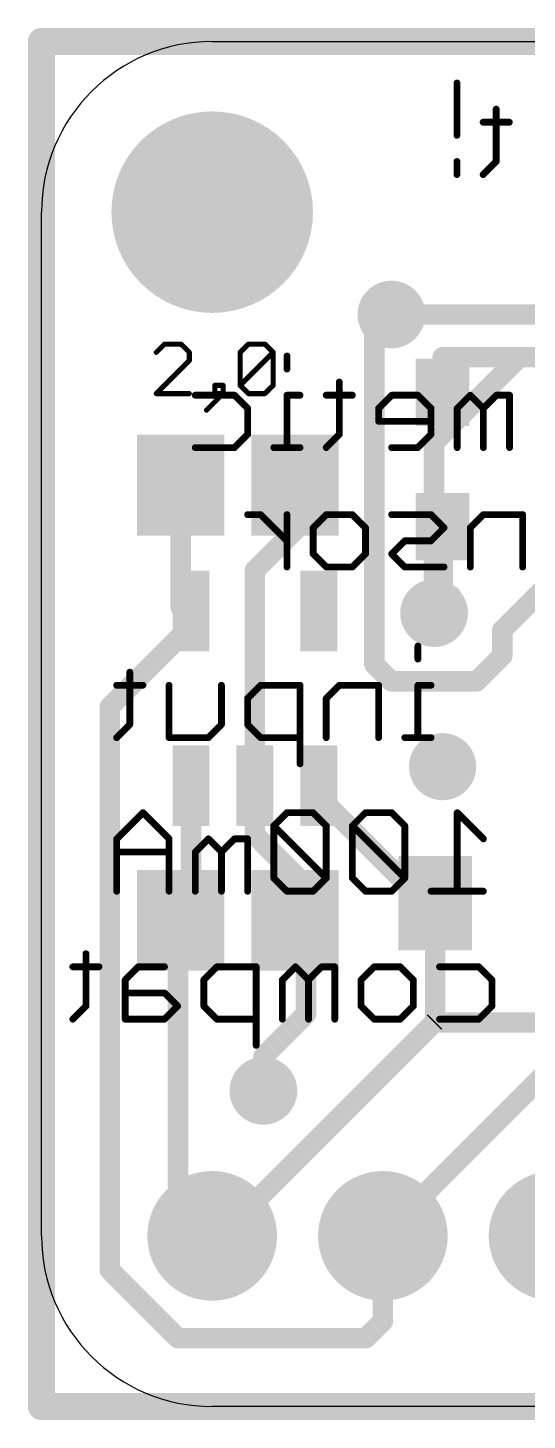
# Model space of a CAD drawing. Extents: x -0.2 to 20.5, y -0.2 to 20.5.
# Drawn here: x -0.2 to 7.23, y -0.2 to 20.52 of the extents above; entities that cross this region are included whole.
import ezdxf

# ---------------------------------------------------------------- set-up
doc = ezdxf.new("R2010")
doc.units = 0
for name, color, linetype in [('1', 12, 'CONTINUOUS'), ('16', 132, 'CONTINUOUS'), ('17', 110, 'CONTINUOUS'), ('18', 110, 'CONTINUOUS'), ('20', 53, 'CONTINUOUS'), ('22', 6, 'CONTINUOUS'), ('48', 253, 'CONTINUOUS')]:
    doc.layers.add(name, color=color, linetype=linetype)

# ---------------------------------------------------------------- blocks, each defined once
blk = doc.blocks.new('RECT')
blk.add_solid([(-0.5, -0.5), (0.5, -0.5), (-0.5, 0.5), (0.5, 0.5)])
blk = doc.blocks.new('ROUNDP')
at = {"const_width": 0.5}
blk.add_lwpolyline([(0, -0.25, 1), (0, 0.25, 1), (0, -0.25)], format="xyb", dxfattribs=at)
blk = doc.blocks.new('PIE')
at = {"const_width": 0.5}
blk.add_lwpolyline([(0, -0.25, 1), (0, 0.25, 1), (0, -0.25)], format="xyb", dxfattribs=at)
blk = doc.blocks.new('ROUNDV')
at = {"const_width": 0.5}
blk.add_lwpolyline([(0, -0.25, 1), (0, 0.25, 1), (0, -0.25)], format="xyb", dxfattribs=at)

msp = doc.modelspace()

# ---------------------------------------------------------------- linework, layer by layer
at = {"layer": '1', "const_width": 0.3048}
for points in [[(4.953, 16.002), (5.207, 16.256)], [(4.953, 11.049), (4.953, 16.002)], [(5.969, 15.621), (9.652, 15.621)], [(5.969, 15.097), (5.969, 15.621)], [(2.071, 11.899), (2.071, 13.716)], [(3.937, 13.716), (3.771, 13.716)], [(3.81, 13.589), (3.937, 13.716)], [(3.81, 13.081), (3.81, 13.589)], [(3.175, 12.446), (3.81, 13.081)], [(5.969, 11.811), (5.969, 13.097)], [(3.175, 9.2409), (3.175, 12.446)], [(6.858, 11.557), (7.493, 12.192)], [(2.225, 11.745), (2.071, 11.899)], [(5.842, 11.811), (6.096, 12.065)], [(1.016, 10.414), (2.286, 11.684)], [(2.225, 11.745), (2.225, 11.8411)], [(2.286, 11.684), (2.225, 11.745)], [(5.842, 11.811), (5.969, 11.811)], [(6.858, 11.176), (6.858, 11.557)], [(4.953, 11.049), (5.207, 10.795)], [(6.477, 10.795), (6.858, 11.176)], [(5.207, 10.795), (6.477, 10.795)], [(1.016, 2.032), (1.016, 10.414)], [(2.225, 7.366), (2.225, 9.2409)], [(3.175, 8.509), (3.175, 9.2409)], [(4.125, 9.083), (4.125, 9.2409)], [(5.715, 7.493), (4.125, 9.083)], [(3.81, 7.874), (3.175, 8.509)], [(3.81, 7.239), (3.81, 7.874)], [(2.071, 7.366), (1.778, 7.366)], [(2.071, 7.239), (2.071, 7.366)], [(2.071, 7.366), (2.225, 7.366)], [(5.858, 7.493), (5.715, 7.493)], [(5.858, 5.731), (5.858, 7.493)], [(2.032, 7.239), (2.071, 7.239)], [(2.032, 3.048), (2.032, 7.239)], [(3.771, 7.239), (3.81, 7.239)], [(3.81, 7.239), (3.937, 7.112)], [(3.937, 7.112), (3.937, 5.842)], [(2.667, 2.54), (5.842, 5.715)], [(3.937, 5.842), (3.302, 5.207)], [(5.842, 5.715), (5.858, 5.731)], [(5.842, 5.715), (9.017, 5.715)], [(3.302, 5.207), (3.302, 4.699)], [(2.032, 3.048), (2.54, 2.54)], [(5.08, 2.54), (5.334, 2.794)], [(2.54, 2.54), (2.667, 2.54)], [(5.08, 1.27), (5.08, 2.54)], [(1.016, 2.032), (2.032, 1.016)], [(4.826, 1.016), (5.08, 1.27)], [(2.032, 1.016), (4.826, 1.016)]]:
    msp.add_lwpolyline(points, dxfattribs=at)
at = {"layer": '1', "const_width": 0.1524}
for points in [[(5.2609, 16.2021, 1), (5.1531, 16.3099)], [(5.0292, 16.002, 1), (4.8768, 16.002)], [(4.8991, 16.0559, 1), (5.0069, 15.9481)], [(5.969, 15.6972, 1), (5.969, 15.5448)], [(6.0452, 15.621, 1), (5.8928, 15.621)], [(5.8928, 15.097, 1), (6.0452, 15.097)], [(2.1472, 13.716, 1), (1.9948, 13.716)], [(3.771, 13.7922, 1), (3.771, 13.6398)], [(3.8862, 13.589, 1), (3.7338, 13.589)], [(3.7561, 13.6429, 1), (3.8639, 13.5351)], [(3.9909, 13.6621, 1), (3.8831, 13.7699)], [(3.937, 13.6398, 1), (3.937, 13.7922)], [(3.7338, 13.081, 1), (3.8862, 13.081)], [(3.8639, 13.0271, 1), (3.7561, 13.1349)], [(6.0452, 13.097, 1), (5.8928, 13.097)], [(3.2512, 12.446, 1), (3.0988, 12.446)], [(3.1211, 12.4999, 1), (3.2289, 12.3921)], [(2.1249, 11.9529, 1), (2.0171, 11.8451)], [(6.1499, 12.0111, 1), (6.0421, 12.1189)], [(1.9948, 11.899, 1), (2.1472, 11.899)], [(2.3012, 11.8411, 1), (2.1488, 11.8411)], [(2.2789, 11.7989, 1), (2.1711, 11.6911)], [(2.1488, 11.745, 1), (2.3012, 11.745)], [(2.1711, 11.6911, 1), (2.2789, 11.7989)], [(2.3399, 11.6301, 1), (2.2321, 11.7379)], [(2.2321, 11.6301, 1), (2.3399, 11.7379)], [(5.842, 11.8872, 1), (5.842, 11.7348)], [(5.7881, 11.8649, 1), (5.8959, 11.7571)], [(5.8928, 11.811, 1), (6.0452, 11.811)], [(5.969, 11.7348, 1), (5.969, 11.8872)], [(6.9342, 11.557, 1), (6.7818, 11.557)], [(6.8041, 11.6109, 1), (6.9119, 11.5031)], [(5.0069, 11.1029, 1), (4.8991, 10.9951)], [(6.7818, 11.176, 1), (6.9342, 11.176)], [(6.9119, 11.1221, 1), (6.8041, 11.2299)], [(4.8768, 11.049, 1), (5.0292, 11.049)], [(5.207, 10.8712, 1), (5.207, 10.7188)], [(5.1531, 10.7411, 1), (5.2609, 10.8489)], [(6.4231, 10.8489, 1), (6.5309, 10.7411)], [(6.477, 10.7188, 1), (6.477, 10.8712)], [(1.0922, 10.414, 1), (0.9398, 10.414)], [(0.9621, 10.4679, 1), (1.0699, 10.3601)], [(2.3012, 9.2409, 1), (2.1488, 9.2409)], [(3.2512, 9.2409, 1), (3.0988, 9.2409)], [(4.2012, 9.2409, 1), (4.0488, 9.2409)], [(3.0988, 9.2409, 1), (3.2512, 9.2409)], [(4.1789, 9.1369, 1), (4.0711, 9.0291)], [(4.0488, 9.083, 1), (4.2012, 9.083)], [(3.2289, 8.5629, 1), (3.1211, 8.4551)], [(3.0988, 8.509, 1), (3.2512, 8.509)], [(3.8862, 7.874, 1), (3.7338, 7.874)], [(3.7561, 7.8201, 1), (3.8639, 7.9279)], [(1.778, 7.4422, 1), (1.778, 7.2898)], [(2.1472, 7.366, 1), (1.9948, 7.366)], [(2.071, 7.4422, 1), (2.071, 7.2898)], [(2.071, 7.2898, 1), (2.071, 7.4422)], [(2.225, 7.2898, 1), (2.225, 7.4422)], [(5.715, 7.5692, 1), (5.715, 7.4168)], [(5.6611, 7.4391, 1), (5.7689, 7.5469)], [(5.9342, 7.493, 1), (5.7818, 7.493)], [(5.858, 7.4168, 1), (5.858, 7.5692)], [(2.032, 7.3152, 1), (2.032, 7.1628)], [(2.1082, 7.239, 1), (1.9558, 7.239)], [(1.9948, 7.239, 1), (2.1472, 7.239)], [(2.071, 7.1628, 1), (2.071, 7.3152)], [(2.1488, 7.366, 1), (2.3012, 7.366)], [(3.771, 7.3152, 1), (3.771, 7.1628)], [(3.8639, 7.2929, 1), (3.7561, 7.1851)], [(3.7338, 7.239, 1), (3.8862, 7.239)], [(3.81, 7.1628, 1), (3.81, 7.3152)], [(4.0132, 7.112, 1), (3.8608, 7.112)], [(3.8831, 7.0581, 1), (3.9909, 7.1659)], [(3.8608, 5.842, 1), (4.0132, 5.842)], [(3.9909, 5.7881, 1), (3.8831, 5.8959)], [(5.842, 5.7912, 1), (5.842, 5.6388)], [(5.7881, 5.7689, 1), (5.8959, 5.6611)], [(5.7818, 5.731, 1), (5.9342, 5.731)], [(5.8959, 5.6611, 1), (5.7881, 5.7689)], [(5.9119, 5.6771, 1), (5.8041, 5.7849)], [(3.3782, 5.207, 1), (3.2258, 5.207)], [(3.2481, 5.2609, 1), (3.3559, 5.1531)], [(3.2258, 4.699, 1), (3.3782, 4.699)], [(2.0859, 3.1019, 1), (1.9781, 2.9941)], [(1.9558, 3.048, 1), (2.1082, 3.048)], [(5.3879, 2.7401, 1), (5.2801, 2.8479)], [(2.54, 2.6162, 1), (2.54, 2.4638)], [(2.4861, 2.4861, 1), (2.5939, 2.5939)], [(2.6131, 2.5939, 1), (2.7209, 2.4861)], [(2.667, 2.4638, 1), (2.667, 2.6162)], [(5.1562, 2.54, 1), (5.0038, 2.54)], [(5.0261, 2.5939, 1), (5.1339, 2.4861)], [(1.0699, 2.0859, 1), (0.9621, 1.9781)], [(0.9398, 2.032, 1), (1.0922, 2.032)], [(5.0038, 1.27, 1), (5.1562, 1.27)], [(5.1339, 1.2161, 1), (5.0261, 1.3239)], [(2.032, 1.0922, 1), (2.032, 0.9398)], [(1.9781, 0.9621, 1), (2.0859, 1.0699)], [(4.7721, 1.0699, 1), (4.8799, 0.9621)], [(4.826, 0.9398, 1), (4.826, 1.0922)]]:
    msp.add_lwpolyline(points, format="xyb", dxfattribs=at)
at = {"layer": '16'}
for points, const_width in [([(0, 20.32), (20.32, 20.32)], 0.4064), ([(0, 0), (0, 20.32)], 0.4064), ([(5.207, 16.256), (14.732, 16.256)], 0.3048), ([(7.112, 15.621), (5.842, 14.351)], 0.3048), ([(14.478, 15.621), (7.112, 15.621)], 0.3048), ([(5.842, 14.351), (5.842, 11.811)], 0.3048), ([(5.08, 2.54), (7.747, 5.207)], 0.3048), ([(20.32, 0), (0, 0)], 0.4064)]:
    msp.add_lwpolyline(points, dxfattribs=dict(at, const_width=const_width))
for points, const_width in [([(0, 20.4216, 1), (0, 20.2184)], 0.2032), ([(0.1016, 20.32, 1), (-0.1016, 20.32)], 0.2032), ([(5.207, 16.3322, 1), (5.207, 16.1798)], 0.1524), ([(7.112, 15.6972, 1), (7.112, 15.5448)], 0.1524), ([(7.1659, 15.5671, 1), (7.0581, 15.6749)], 0.1524), ([(5.9182, 14.351, 1), (5.7658, 14.351)], 0.1524), ([(5.7881, 14.4049, 1), (5.8959, 14.2971)], 0.1524), ([(5.7658, 11.811, 1), (5.9182, 11.811)], 0.1524), ([(5.0261, 2.5939, 1), (5.1339, 2.4861)], 0.1524), ([(0, 0.1016, 1), (0, -0.1016)], 0.2032), ([(-0.1016, 0, 1), (0.1016, 0)], 0.2032)]:
    msp.add_lwpolyline(points, format="xyb", dxfattribs=dict(at, const_width=const_width))
at = {"layer": '20'}
for p, q in [((2.54, 20.32), (17.78, 20.32)), ((0, 2.54), (0, 17.78)), ((17.78, 0), (2.54, 0))]:
    msp.add_line(p, q, dxfattribs=at)
for centre, start, end in [((2.54, 17.78), 90, 180), ((2.54, 2.54), 180, 270)]:
    msp.add_arc(centre, 2.54, start, end, dxfattribs=at)
at = {"layer": '22', "const_width": 0.1016}
for points in [[(6.1823, 19.7031), (6.1823, 18.9235)], [(6.767, 19.3133), (6.767, 18.5337)], [(6.9619, 19.1184), (6.5721, 19.1184)], [(6.1823, 18.5337), (6.1823, 18.3388)], [(6.767, 18.5337), (6.5721, 18.3388)], [(3.6524, 15.6391), (3.6524, 15.4442)], [(4.432, 15.2493), (4.432, 14.4697)], [(2.2881, 15.0544), (2.8729, 15.0544)], [(2.8729, 15.0544), (3.0677, 14.8595)], [(3.8473, 15.0544), (3.6524, 15.0544)], [(3.6524, 15.0544), (3.6524, 14.2748)], [(4.6269, 15.0544), (4.2371, 15.0544)], [(5.2116, 15.0544), (5.0167, 14.8595)], [(5.6014, 15.0544), (5.2116, 15.0544)], [(5.7963, 14.8595), (5.6014, 15.0544)], [(6.381, 15.0544), (6.1861, 14.8595)], [(6.5759, 14.8595), (6.381, 15.0544)], [(6.7708, 15.0544), (6.5759, 14.8595)], [(6.9657, 15.0544), (6.7708, 15.0544)], [(6.9657, 14.2748), (6.9657, 15.0544)], [(3.0677, 14.8595), (3.0677, 14.4697)], [(5.0167, 14.8595), (5.0167, 14.6646)], [(5.7963, 14.4697), (5.7963, 14.8595)], [(6.1861, 14.8595), (6.1861, 14.2748)], [(6.5759, 14.8595), (6.5759, 14.2748)], [(3.0677, 14.4697), (2.8729, 14.2748)], [(4.432, 14.4697), (4.2371, 14.2748)], [(5.0167, 14.6646), (5.7963, 14.6646)], [(5.6014, 14.2748), (5.7963, 14.4697)], [(2.8729, 14.2748), (2.2881, 14.2748)], [(3.8473, 14.2748), (3.4575, 14.2748)], [(5.2116, 14.2748), (5.6014, 14.2748)], [(3.2626, 13.2764), (3.0677, 13.2764)], [(3.6524, 12.8866), (3.2626, 13.2764)], [(3.6524, 12.4968), (3.6524, 13.2764)], [(4.0422, 13.0815), (4.2371, 13.2764)], [(4.2371, 13.2764), (4.6269, 13.2764)], [(4.6269, 13.2764), (4.8218, 13.0815)], [(5.7963, 13.2764), (5.2116, 13.2764)], [(5.9912, 13.0815), (5.7963, 13.2764)], [(6.5759, 13.2764), (6.381, 13.0815)], [(7.1606, 13.2764), (6.5759, 13.2764)], [(7.1606, 12.4968), (7.1606, 13.2764)], [(4.0422, 12.6917), (4.0422, 13.0815)], [(4.8218, 13.0815), (4.8218, 12.6917)], [(5.7963, 12.8866), (5.9912, 13.0815)], [(6.381, 13.0815), (6.381, 12.4968)], [(5.2116, 12.6917), (5.4065, 12.8866)], [(5.4065, 12.8866), (5.7963, 12.8866)], [(4.2371, 12.4968), (4.0422, 12.6917)], [(4.8218, 12.6917), (4.6269, 12.4968)], [(5.4065, 12.4968), (5.2116, 12.6917)], [(4.6269, 12.4968), (4.2371, 12.4968)], [(5.9912, 12.4968), (5.4065, 12.4968)], [(5.6014, 11.3211), (5.6014, 11.1262)], [(1.5086, 10.7364), (1.1188, 10.7364)], [(1.3137, 10.9313), (1.3137, 10.1517)], [(1.8984, 9.9568), (1.8984, 10.7364)], [(2.678, 10.7364), (2.678, 10.1517)], [(3.2627, 10.7364), (3.0678, 10.5415)], [(3.8473, 10.7364), (3.2627, 10.7364)], [(3.8473, 9.567), (3.8473, 10.7364)], [(4.432, 10.7364), (4.2371, 10.5415)], [(5.0167, 10.7364), (4.432, 10.7364)], [(5.0167, 9.9568), (5.0167, 10.7364)], [(5.7963, 10.7364), (5.6014, 10.7364)], [(5.6014, 10.7364), (5.6014, 9.9568)], [(3.0678, 10.5415), (3.0678, 10.1517)], [(4.2371, 10.5415), (4.2371, 9.9568)], [(1.3137, 10.1517), (1.1188, 9.9568)], [(2.678, 10.1517), (2.4831, 9.9568)], [(3.0678, 10.1517), (3.2627, 9.9568)], [(2.4831, 9.9568), (1.8984, 9.9568)], [(3.2627, 9.9568), (3.8473, 9.9568)], [(5.7963, 9.9568), (5.4065, 9.9568)], [(1.5086, 8.8402), (1.1188, 8.4504)], [(1.8983, 8.4504), (1.5086, 8.8402)], [(3.6524, 8.8402), (3.4575, 8.6453)], [(4.0422, 8.8402), (3.6524, 8.8402)], [(4.2371, 8.6453), (4.0422, 8.8402)], [(4.8218, 8.8402), (4.6269, 8.6453)], [(5.2116, 8.8402), (4.8218, 8.8402)], [(5.4065, 8.6453), (5.2116, 8.8402)], [(6.5759, 8.4504), (6.1861, 8.8402)], [(6.1861, 8.8402), (6.1861, 7.6708)], [(1.1188, 8.4504), (1.1188, 7.6708)], [(1.8983, 7.6708), (1.8983, 8.4504)], [(2.483, 8.4504), (2.2881, 8.2555)], [(2.678, 8.2555), (2.483, 8.4504)], [(2.8729, 8.4504), (2.678, 8.2555)], [(3.0677, 8.4504), (2.8729, 8.4504)], [(3.0677, 7.6708), (3.0677, 8.4504)], [(3.4575, 8.6453), (3.4575, 7.8657)], [(4.2371, 7.8657), (3.4575, 8.6453)], [(4.2371, 7.8657), (4.2371, 8.6453)], [(4.6269, 8.6453), (4.6269, 7.8657)], [(5.4065, 7.8657), (4.6269, 8.6453)], [(5.4065, 7.8657), (5.4065, 8.6453)], [(1.8983, 8.2555), (1.1188, 8.2555)], [(2.2881, 8.2555), (2.2881, 7.6708)], [(2.678, 8.2555), (2.678, 7.6708)], [(3.4575, 7.8657), (3.6524, 7.6708)], [(4.0422, 7.6708), (4.2371, 7.8657)], [(4.6269, 7.8657), (4.8218, 7.6708)], [(5.2116, 7.6708), (5.4065, 7.8657)], [(3.6524, 7.6708), (4.0422, 7.6708)], [(4.8218, 7.6708), (5.2116, 7.6708)], [(6.5759, 7.6708), (5.7963, 7.6708)], [(0.6611, 6.7403), (0.6611, 5.9607)], [(0.856, 6.5454), (0.4662, 6.5454)], [(1.4407, 6.5454), (1.2458, 6.3505)], [(1.8305, 6.5454), (1.4407, 6.5454)], [(2.6101, 6.5454), (2.4152, 6.3505)], [(3.1947, 6.5454), (2.6101, 6.5454)], [(3.1947, 5.376), (3.1947, 6.5454)], [(3.7794, 6.5454), (3.5845, 6.3505)], [(3.9743, 6.3505), (3.7794, 6.5454)], [(4.1692, 6.5454), (3.9743, 6.3505)], [(4.3641, 6.5454), (4.1692, 6.5454)], [(4.3641, 5.7658), (4.3641, 6.5454)], [(4.7539, 6.3505), (4.9488, 6.5454)], [(4.9488, 6.5454), (5.3386, 6.5454)], [(5.3386, 6.5454), (5.5335, 6.3505)], [(5.9233, 6.5454), (6.508, 6.5454)], [(6.508, 6.5454), (6.7029, 6.3505)], [(1.2458, 6.3505), (1.2458, 5.7658)], [(2.4152, 6.3505), (2.4152, 5.9607)], [(3.5845, 6.3505), (3.5845, 5.7658)], [(3.9743, 6.3505), (3.9743, 5.7658)], [(4.7539, 5.9607), (4.7539, 6.3505)], [(5.5335, 6.3505), (5.5335, 5.9607)], [(6.7029, 6.3505), (6.7029, 5.9607)], [(0.6611, 5.9607), (0.4662, 5.7658)], [(1.8305, 6.1556), (1.2458, 6.1556)], [(2.0253, 5.9607), (1.8305, 6.1556)], [(1.8305, 5.7658), (2.0253, 5.9607)], [(2.4152, 5.9607), (2.6101, 5.7658)], [(4.9488, 5.7658), (4.7539, 5.9607)], [(5.5335, 5.9607), (5.3386, 5.7658)], [(6.7029, 5.9607), (6.508, 5.7658)], [(1.2458, 5.7658), (1.8305, 5.7658)], [(2.6101, 5.7658), (3.1947, 5.7658)], [(5.3386, 5.7658), (4.9488, 5.7658)], [(6.508, 5.7658), (5.9233, 5.7658)]]:
    msp.add_lwpolyline(points, dxfattribs=at)
at = {"layer": '22', "const_width": 0.0508}
for points in [[(6.2077, 19.7031, 1), (6.1569, 19.7031)], [(6.7924, 19.3133, 1), (6.7416, 19.3133)], [(6.5721, 19.1438, 1), (6.5721, 19.093)], [(6.9619, 19.093, 1), (6.9619, 19.1438)], [(6.1569, 18.9235, 1), (6.2077, 18.9235)], [(6.2077, 18.5337, 1), (6.1569, 18.5337)], [(6.7416, 18.5337, 1), (6.7924, 18.5337)], [(6.785, 18.5157, 1), (6.7491, 18.5517)], [(6.1569, 18.3388, 1), (6.2077, 18.3388)], [(6.5542, 18.3568, 1), (6.5901, 18.3208)], [(3.6778, 15.6391, 1), (3.627, 15.6391)], [(3.627, 15.4442, 1), (3.6778, 15.4442)], [(4.4574, 15.2493, 1), (4.4066, 15.2493)], [(2.2881, 15.0798, 1), (2.2881, 15.029)], [(2.8908, 15.0724, 1), (2.8549, 15.0364)], [(2.8729, 15.029, 1), (2.8729, 15.0798)], [(3.6524, 15.0798, 1), (3.6524, 15.029)], [(3.6778, 15.0544, 1), (3.627, 15.0544)], [(3.8473, 15.029, 1), (3.8473, 15.0798)], [(4.2371, 15.0798, 1), (4.2371, 15.029)], [(4.6269, 15.029, 1), (4.6269, 15.0798)], [(5.2116, 15.0798, 1), (5.2116, 15.029)], [(5.2296, 15.0364, 1), (5.1937, 15.0724)], [(5.6194, 15.0724, 1), (5.5835, 15.0364)], [(5.6014, 15.029, 1), (5.6014, 15.0798)], [(6.399, 15.0724, 1), (6.3631, 15.0364)], [(6.399, 15.0364, 1), (6.3631, 15.0724)], [(6.7708, 15.0798, 1), (6.7708, 15.029)], [(6.7888, 15.0364, 1), (6.7529, 15.0724)], [(6.9911, 15.0544, 1), (6.9403, 15.0544)], [(6.9657, 15.029, 1), (6.9657, 15.0798)], [(3.0931, 14.8595, 1), (3.0423, 14.8595)], [(3.0498, 14.8415, 1), (3.0857, 14.8775)], [(5.0421, 14.8595, 1), (4.9913, 14.8595)], [(4.9988, 14.8775, 1), (5.0347, 14.8415)], [(5.8217, 14.8595, 1), (5.7709, 14.8595)], [(5.7784, 14.8415, 1), (5.8143, 14.8775)], [(6.2115, 14.8595, 1), (6.1607, 14.8595)], [(6.1682, 14.8775, 1), (6.2041, 14.8415)], [(6.6013, 14.8595, 1), (6.5505, 14.8595)], [(6.558, 14.8775, 1), (6.5939, 14.8415)], [(6.558, 14.8415, 1), (6.5939, 14.8775)], [(3.0857, 14.4517, 1), (3.0498, 14.4877)], [(4.45, 14.4517, 1), (4.4141, 14.4877)], [(5.0167, 14.69, 1), (5.0167, 14.6392)], [(4.9913, 14.6646, 1), (5.0421, 14.6646)], [(5.8143, 14.4517, 1), (5.7784, 14.4877)], [(5.7963, 14.6392, 1), (5.7963, 14.69)], [(2.2881, 14.3002, 1), (2.2881, 14.2494)], [(2.8549, 14.2928, 1), (2.8908, 14.2568)], [(2.8729, 14.2494, 1), (2.8729, 14.3002)], [(3.0423, 14.4697, 1), (3.0931, 14.4697)], [(3.4575, 14.3002, 1), (3.4575, 14.2494)], [(3.8473, 14.2494, 1), (3.8473, 14.3002)], [(4.2192, 14.2928, 1), (4.2551, 14.2568)], [(4.4066, 14.4697, 1), (4.4574, 14.4697)], [(5.2116, 14.3002, 1), (5.2116, 14.2494)], [(5.5835, 14.2928, 1), (5.6194, 14.2568)], [(5.6014, 14.2494, 1), (5.6014, 14.3002)], [(5.7709, 14.4697, 1), (5.8217, 14.4697)], [(3.627, 14.2748, 1), (3.6778, 14.2748)], [(6.1607, 14.2748, 1), (6.2115, 14.2748)], [(6.5505, 14.2748, 1), (6.6013, 14.2748)], [(6.9403, 14.2748, 1), (6.9911, 14.2748)], [(3.0677, 13.3018, 1), (3.0677, 13.251)], [(3.2806, 13.2944, 1), (3.2447, 13.2584)], [(3.2626, 13.251, 1), (3.2626, 13.3018)], [(3.6778, 13.2764, 1), (3.627, 13.2764)], [(4.2371, 13.3018, 1), (4.2371, 13.251)], [(4.2551, 13.2584, 1), (4.2192, 13.2944)], [(4.6449, 13.2944, 1), (4.609, 13.2584)], [(4.6269, 13.251, 1), (4.6269, 13.3018)], [(5.2116, 13.3018, 1), (5.2116, 13.251)], [(5.8143, 13.2944, 1), (5.7784, 13.2584)], [(5.7963, 13.251, 1), (5.7963, 13.3018)], [(6.5759, 13.3018, 1), (6.5759, 13.251)], [(6.5939, 13.2584, 1), (6.558, 13.2944)], [(7.186, 13.2764, 1), (7.1352, 13.2764)], [(7.1606, 13.251, 1), (7.1606, 13.3018)], [(4.0676, 13.0815, 1), (4.0168, 13.0815)], [(4.0243, 13.0995, 1), (4.0602, 13.0635)], [(4.8472, 13.0815, 1), (4.7964, 13.0815)], [(4.8039, 13.0635, 1), (4.8398, 13.0995)], [(6.0092, 13.0635, 1), (5.9733, 13.0995)], [(5.9733, 13.0635, 1), (6.0092, 13.0995)], [(6.4064, 13.0815, 1), (6.3556, 13.0815)], [(6.3631, 13.0995, 1), (6.399, 13.0635)], [(3.6345, 12.8686, 1), (3.6704, 12.9046)], [(5.4065, 12.912, 1), (5.4065, 12.8612)], [(5.4245, 12.8686, 1), (5.3886, 12.9046)], [(5.7784, 12.9046, 1), (5.8143, 12.8686)], [(5.7963, 12.8612, 1), (5.7963, 12.912)], [(4.0602, 12.7097, 1), (4.0243, 12.6737)], [(4.0168, 12.6917, 1), (4.0676, 12.6917)], [(4.7964, 12.6917, 1), (4.8472, 12.6917)], [(4.8398, 12.6737, 1), (4.8039, 12.7097)], [(5.2296, 12.7097, 1), (5.1937, 12.6737)], [(5.1937, 12.7097, 1), (5.2296, 12.6737)], [(3.627, 12.4968, 1), (3.6778, 12.4968)], [(4.2371, 12.5222, 1), (4.2371, 12.4714)], [(4.2192, 12.4788, 1), (4.2551, 12.5148)], [(4.609, 12.5148, 1), (4.6449, 12.4788)], [(4.6269, 12.4714, 1), (4.6269, 12.5222)], [(5.4065, 12.5222, 1), (5.4065, 12.4714)], [(5.3886, 12.4788, 1), (5.4245, 12.5148)], [(5.9912, 12.4714, 1), (5.9912, 12.5222)], [(6.3556, 12.4968, 1), (6.4064, 12.4968)], [(7.1352, 12.4968, 1), (7.186, 12.4968)], [(5.6268, 11.3211, 1), (5.576, 11.3211)], [(5.576, 11.1262, 1), (5.6268, 11.1262)], [(1.1188, 10.7618, 1), (1.1188, 10.711)], [(1.3391, 10.9313, 1), (1.2883, 10.9313)], [(1.5086, 10.711, 1), (1.5086, 10.7618)], [(1.9238, 10.7364, 1), (1.873, 10.7364)], [(2.7033, 10.7364, 1), (2.6526, 10.7364)], [(3.2627, 10.7618, 1), (3.2627, 10.711)], [(3.2806, 10.7184, 1), (3.2447, 10.7544)], [(3.8727, 10.7364, 1), (3.8219, 10.7364)], [(3.8473, 10.711, 1), (3.8473, 10.7618)], [(4.432, 10.7618, 1), (4.432, 10.711)], [(4.45, 10.7184, 1), (4.4141, 10.7544)], [(5.0421, 10.7364, 1), (4.9913, 10.7364)], [(5.0167, 10.711, 1), (5.0167, 10.7618)], [(5.6014, 10.7618, 1), (5.6014, 10.711)], [(5.6268, 10.7364, 1), (5.576, 10.7364)], [(5.7963, 10.711, 1), (5.7963, 10.7618)], [(3.0498, 10.5595, 1), (3.0857, 10.5235)], [(3.0932, 10.5415, 1), (3.0424, 10.5415)], [(4.2625, 10.5415, 1), (4.2117, 10.5415)], [(4.2192, 10.5595, 1), (4.2551, 10.5235)], [(1.2883, 10.1517, 1), (1.3391, 10.1517)], [(1.3316, 10.1337, 1), (1.2957, 10.1697)], [(2.6526, 10.1517, 1), (2.7033, 10.1517)], [(2.6959, 10.1337, 1), (2.66, 10.1697)], [(3.0857, 10.1697, 1), (3.0498, 10.1337)], [(3.0424, 10.1517, 1), (3.0932, 10.1517)], [(1.1008, 9.9748, 1), (1.1367, 9.9388)], [(1.8984, 9.9822, 1), (1.8984, 9.9314)], [(1.873, 9.9568, 1), (1.9238, 9.9568)], [(2.4651, 9.9748, 1), (2.501, 9.9388)], [(2.4831, 9.9314, 1), (2.4831, 9.9822)], [(3.2627, 9.9822, 1), (3.2627, 9.9314)], [(3.2447, 9.9388, 1), (3.2806, 9.9748)], [(3.8473, 9.9314, 1), (3.8473, 9.9822)], [(4.2117, 9.9568, 1), (4.2625, 9.9568)], [(4.9913, 9.9568, 1), (5.0421, 9.9568)], [(5.4065, 9.9822, 1), (5.4065, 9.9314)], [(5.576, 9.9568, 1), (5.6268, 9.9568)], [(5.7963, 9.9314, 1), (5.7963, 9.9822)], [(3.8219, 9.567, 1), (3.8727, 9.567)], [(1.5265, 8.8582, 1), (1.4906, 8.8222)], [(1.5265, 8.8222, 1), (1.4906, 8.8582)], [(3.6524, 8.8656, 1), (3.6524, 8.8148)], [(3.6704, 8.8222, 1), (3.6345, 8.8582)], [(4.0602, 8.8582, 1), (4.0243, 8.8222)], [(4.0422, 8.8148, 1), (4.0422, 8.8656)], [(4.8218, 8.8656, 1), (4.8218, 8.8148)], [(4.8398, 8.8222, 1), (4.8039, 8.8582)], [(5.2296, 8.8582, 1), (5.1937, 8.8222)], [(5.2116, 8.8148, 1), (5.2116, 8.8656)], [(6.2041, 8.8582, 1), (6.1682, 8.8222)], [(6.2115, 8.8402, 1), (6.1607, 8.8402)], [(1.1442, 8.4504, 1), (1.0934, 8.4504)], [(1.9238, 8.4504, 1), (1.8729, 8.4504)], [(2.501, 8.4684, 1), (2.4651, 8.4324)], [(2.501, 8.4324, 1), (2.4651, 8.4684)], [(2.8729, 8.4758, 1), (2.8729, 8.425)], [(2.8908, 8.4324, 1), (2.8549, 8.4684)], [(3.0931, 8.4504, 1), (3.0423, 8.4504)], [(3.0677, 8.425, 1), (3.0677, 8.4758)], [(3.4829, 8.6453, 1), (3.4321, 8.6453)], [(3.4755, 8.6633, 1), (3.4396, 8.6273)], [(3.4396, 8.6633, 1), (3.4755, 8.6273)], [(4.2625, 8.6453, 1), (4.2117, 8.6453)], [(4.2192, 8.6273, 1), (4.2551, 8.6633)], [(4.6523, 8.6453, 1), (4.6015, 8.6453)], [(4.6449, 8.6633, 1), (4.609, 8.6273)], [(4.609, 8.6633, 1), (4.6449, 8.6273)], [(5.4319, 8.6453, 1), (5.3811, 8.6453)], [(5.3886, 8.6273, 1), (5.4245, 8.6633)], [(1.1008, 8.4684, 1), (1.1367, 8.4324)], [(1.1188, 8.2809, 1), (1.1188, 8.2301)], [(1.8804, 8.4324, 1), (1.9163, 8.4684)], [(1.8983, 8.2301, 1), (1.8983, 8.2809)], [(2.2702, 8.2735, 1), (2.3061, 8.2375)], [(2.3135, 8.2555, 1), (2.2628, 8.2555)], [(2.66, 8.2735, 1), (2.6959, 8.2375)], [(2.7033, 8.2555, 1), (2.6526, 8.2555)], [(2.66, 8.2375, 1), (2.6959, 8.2735)], [(6.558, 8.4324, 1), (6.5939, 8.4684)], [(3.4755, 7.8837, 1), (3.4396, 7.8477)], [(3.4321, 7.8657, 1), (3.4829, 7.8657)], [(4.2117, 7.8657, 1), (4.2625, 7.8657)], [(4.2551, 7.8477, 1), (4.2192, 7.8837)], [(4.2192, 7.8477, 1), (4.2551, 7.8837)], [(4.6449, 7.8837, 1), (4.609, 7.8477)], [(4.6015, 7.8657, 1), (4.6523, 7.8657)], [(5.3811, 7.8657, 1), (5.4319, 7.8657)], [(5.4245, 7.8477, 1), (5.3886, 7.8837)], [(5.3886, 7.8477, 1), (5.4245, 7.8837)], [(1.0934, 7.6708, 1), (1.1442, 7.6708)], [(1.8729, 7.6708, 1), (1.9238, 7.6708)], [(2.2628, 7.6708, 1), (2.3135, 7.6708)], [(2.6526, 7.6708, 1), (2.7033, 7.6708)], [(3.0423, 7.6708, 1), (3.0931, 7.6708)], [(3.6524, 7.6962, 1), (3.6524, 7.6454)], [(3.6345, 7.6528, 1), (3.6704, 7.6888)], [(4.0243, 7.6888, 1), (4.0602, 7.6528)], [(4.0422, 7.6454, 1), (4.0422, 7.6962)], [(4.8218, 7.6962, 1), (4.8218, 7.6454)], [(4.8039, 7.6528, 1), (4.8398, 7.6888)], [(5.1937, 7.6888, 1), (5.2296, 7.6528)], [(5.2116, 7.6454, 1), (5.2116, 7.6962)], [(5.7963, 7.6962, 1), (5.7963, 7.6454)], [(6.1607, 7.6708, 1), (6.2115, 7.6708)], [(6.5759, 7.6454, 1), (6.5759, 7.6962)], [(0.6865, 6.7403, 1), (0.6357, 6.7403)], [(0.4662, 6.5708, 1), (0.4662, 6.52)], [(0.856, 6.52, 1), (0.856, 6.5708)], [(1.4407, 6.5708, 1), (1.4407, 6.52)], [(1.4586, 6.5274, 1), (1.4227, 6.5634)], [(1.8305, 6.52, 1), (1.8305, 6.5708)], [(2.6101, 6.5708, 1), (2.6101, 6.52)], [(2.628, 6.5274, 1), (2.5921, 6.5634)], [(3.2201, 6.5454, 1), (3.1693, 6.5454)], [(3.1947, 6.52, 1), (3.1947, 6.5708)], [(3.7974, 6.5634, 1), (3.7615, 6.5274)], [(3.7974, 6.5274, 1), (3.7615, 6.5634)], [(4.1692, 6.5708, 1), (4.1692, 6.52)], [(4.1872, 6.5274, 1), (4.1513, 6.5634)], [(4.3895, 6.5454, 1), (4.3387, 6.5454)], [(4.3641, 6.52, 1), (4.3641, 6.5708)], [(4.9488, 6.5708, 1), (4.9488, 6.52)], [(4.9668, 6.5274, 1), (4.9309, 6.5634)], [(5.3566, 6.5634, 1), (5.3207, 6.5274)], [(5.3386, 6.52, 1), (5.3386, 6.5708)], [(5.9233, 6.5708, 1), (5.9233, 6.52)], [(6.526, 6.5634, 1), (6.4901, 6.5274)], [(6.508, 6.52, 1), (6.508, 6.5708)], [(1.2278, 6.3685, 1), (1.2637, 6.3325)], [(1.2712, 6.3505, 1), (1.2204, 6.3505)], [(2.3972, 6.3685, 1), (2.4331, 6.3325)], [(2.4405, 6.3505, 1), (2.3898, 6.3505)], [(3.6099, 6.3505, 1), (3.5591, 6.3505)], [(3.5666, 6.3685, 1), (3.6025, 6.3325)], [(3.9997, 6.3505, 1), (3.9489, 6.3505)], [(3.9564, 6.3685, 1), (3.9923, 6.3325)], [(3.9564, 6.3325, 1), (3.9923, 6.3685)], [(4.7793, 6.3505, 1), (4.7285, 6.3505)], [(4.736, 6.3685, 1), (4.7719, 6.3325)], [(5.5589, 6.3505, 1), (5.5081, 6.3505)], [(5.5156, 6.3325, 1), (5.5515, 6.3685)], [(6.7283, 6.3505, 1), (6.6775, 6.3505)], [(6.685, 6.3325, 1), (6.7209, 6.3685)], [(0.679, 5.9427, 1), (0.6431, 5.9787)], [(1.2458, 6.181, 1), (1.2458, 6.1302)], [(1.8484, 6.1736, 1), (1.8125, 6.1376)], [(1.8305, 6.1302, 1), (1.8305, 6.181)], [(2.0433, 5.9427, 1), (2.0074, 5.9787)], [(2.4331, 5.9787, 1), (2.3972, 5.9427)], [(4.7719, 5.9787, 1), (4.736, 5.9427)], [(5.5515, 5.9427, 1), (5.5156, 5.9787)], [(6.7209, 5.9427, 1), (6.685, 5.9787)], [(0.4482, 5.7838, 1), (0.4841, 5.7478)], [(0.6357, 5.9607, 1), (0.6865, 5.9607)], [(1.2458, 5.7912, 1), (1.2458, 5.7404)], [(1.8125, 5.7838, 1), (1.8484, 5.7478)], [(1.8305, 5.7404, 1), (1.8305, 5.7912)], [(2.0074, 5.9427, 1), (2.0433, 5.9787)], [(2.3898, 5.9607, 1), (2.4405, 5.9607)], [(2.6101, 5.7912, 1), (2.6101, 5.7404)], [(2.5921, 5.7478, 1), (2.628, 5.7838)], [(3.1947, 5.7404, 1), (3.1947, 5.7912)], [(4.7285, 5.9607, 1), (4.7793, 5.9607)], [(4.9488, 5.7912, 1), (4.9488, 5.7404)], [(4.9309, 5.7478, 1), (4.9668, 5.7838)], [(5.3207, 5.7838, 1), (5.3566, 5.7478)], [(5.3386, 5.7404, 1), (5.3386, 5.7912)], [(5.5081, 5.9607, 1), (5.5589, 5.9607)], [(5.9233, 5.7912, 1), (5.9233, 5.7404)], [(6.4901, 5.7838, 1), (6.526, 5.7478)], [(6.508, 5.7404, 1), (6.508, 5.7912)], [(6.6775, 5.9607, 1), (6.7283, 5.9607)], [(1.2204, 5.7658, 1), (1.2712, 5.7658)], [(3.5591, 5.7658, 1), (3.6099, 5.7658)], [(3.9489, 5.7658, 1), (3.9997, 5.7658)], [(4.3387, 5.7658, 1), (4.3895, 5.7658)], [(3.1693, 5.376, 1), (3.2201, 5.376)]]:
    msp.add_lwpolyline(points, format="xyb", dxfattribs=at)
at = {"layer": '48', "const_width": 0.0762}
for points in [[(1.831, 15.8153), (1.7081, 15.6925)], [(2.0767, 15.8153), (1.831, 15.8153)], [(2.1996, 15.6925), (2.0767, 15.8153)], [(2.9555, 15.6925), (3.0783, 15.8153)], [(3.0783, 15.8153), (3.3241, 15.8153)], [(3.3241, 15.8153), (3.4469, 15.6925)], [(1.7081, 15.0781), (2.1996, 15.5696)], [(2.1996, 15.5696), (2.1996, 15.6925)], [(2.9555, 15.201), (2.9555, 15.6925)], [(2.9555, 15.201), (3.4469, 15.6925)], [(3.4469, 15.6925), (3.4469, 15.201)], [(2.7023, 15.201), (2.5794, 15.201)], [(2.5794, 15.201), (2.5794, 15.0781)], [(2.7023, 15.0781), (2.7023, 15.201)], [(3.0783, 15.0781), (2.9555, 15.201)], [(3.4469, 15.201), (3.3241, 15.0781)], [(2.1996, 15.0781), (1.7081, 15.0781)], [(2.4565, 14.8324), (2.7023, 15.0781)], [(2.5794, 15.0781), (2.7023, 15.0781)], [(3.3241, 15.0781), (3.0783, 15.0781)]]:
    msp.add_lwpolyline(points, dxfattribs=at)
at = {"layer": '48', "const_width": 0.0381}
for points in [[(1.831, 15.8344, 1), (1.831, 15.7963)], [(1.8444, 15.8019, 1), (1.8175, 15.8288)], [(2.0902, 15.8288, 1), (2.0632, 15.8019)], [(2.0767, 15.7963, 1), (2.0767, 15.8344)], [(3.0783, 15.8344, 1), (3.0783, 15.7963)], [(3.0918, 15.8019, 1), (3.0649, 15.8288)], [(3.3375, 15.8288, 1), (3.3106, 15.8019)], [(3.3241, 15.7963, 1), (3.3241, 15.8344)], [(1.6946, 15.7059, 1), (1.7216, 15.679)], [(2.2186, 15.6925, 1), (2.1805, 15.6925)], [(2.1805, 15.5696, 1), (2.2186, 15.5696)], [(2.2131, 15.5561, 1), (2.1861, 15.5831)], [(2.1861, 15.679, 1), (2.2131, 15.7059)], [(2.9745, 15.6925, 1), (2.9364, 15.6925)], [(2.942, 15.7059, 1), (2.9689, 15.679)], [(3.466, 15.6925, 1), (3.4279, 15.6925)], [(3.4604, 15.679, 1), (3.4335, 15.7059)], [(3.4335, 15.679, 1), (3.4604, 15.7059)], [(2.5984, 15.201, 1), (2.5603, 15.201)], [(2.5794, 15.22, 1), (2.5794, 15.1819)], [(2.7213, 15.201, 1), (2.6832, 15.201)], [(2.7023, 15.1819, 1), (2.7023, 15.22)], [(2.9364, 15.201, 1), (2.9745, 15.201)], [(2.9689, 15.2144, 1), (2.942, 15.1875)], [(2.942, 15.2144, 1), (2.9689, 15.1875)], [(3.4279, 15.201, 1), (3.466, 15.201)], [(3.4604, 15.1875, 1), (3.4335, 15.2144)], [(1.7081, 15.0972, 1), (1.7081, 15.0591)], [(1.6946, 15.0916, 1), (1.7216, 15.0646)], [(2.1996, 15.0591, 1), (2.1996, 15.0972)], [(2.5603, 15.0781, 1), (2.5984, 15.0781)], [(2.5794, 15.0972, 1), (2.5794, 15.0591)], [(2.6832, 15.0781, 1), (2.7213, 15.0781)], [(2.7157, 15.0646, 1), (2.6888, 15.0916)], [(2.7023, 15.0591, 1), (2.7023, 15.0972)], [(3.0783, 15.0972, 1), (3.0783, 15.0591)], [(3.0649, 15.0646, 1), (3.0918, 15.0916)], [(3.3106, 15.0916, 1), (3.3375, 15.0646)], [(3.3241, 15.0591, 1), (3.3241, 15.0972)], [(2.443, 14.8458, 1), (2.47, 14.8189)]]:
    msp.add_lwpolyline(points, format="xyb", dxfattribs=at)

# ---------------------------------------------------------------- block references
at = {"layer": '1', "yscale": 0.8, "rotation": 270}
for p in [(5.969, 15.097), (5.969, 13.097)]:
    msp.add_blockref('RECT', p, dxfattribs=at)
at = {"layer": '1'}
for p, xscale, yscale in [((2.071, 13.716), 1.3, 1.5), ((3.771, 13.716), 1.3, 1.5), ((2.225, 11.8411), 0.55, 1.2), ((4.125, 11.8411), 0.55, 1.2), ((2.225, 9.2409), 0.55, 1.2), ((3.175, 9.2409), 0.55, 1.2), ((4.125, 9.2409), 0.55, 1.2), ((2.071, 7.239), 1.3, 1.5), ((3.771, 7.239), 1.3, 1.5)]:
    msp.add_blockref('RECT', p, dxfattribs=dict(at, xscale=xscale, yscale=yscale))
msp.add_blockref('PIE', (5.969, 9.525), dxfattribs=at)
at = {"layer": '1', "xscale": 1.1, "yscale": 1.4, "rotation": 180}
msp.add_blockref('RECT', (5.858, 7.493), dxfattribs=at)
at = {"layer": '17', "xscale": 3, "yscale": 3}
msp.add_blockref('ROUNDP', (2.54, 17.78), dxfattribs=at)
msp.add_blockref('ROUNDP', (2.54, 17.78), dxfattribs=at)
at = {"layer": '17', "xscale": 1.9304, "yscale": 1.9304, "rotation": 90}
for p in [(2.54, 2.54), (2.54, 2.54), (5.08, 2.54), (5.08, 2.54), (7.62, 2.54), (7.62, 2.54)]:
    msp.add_blockref('ROUNDP', p, dxfattribs=at)
at = {"layer": '18', "xscale": 1.008, "yscale": 1.008}
for p in [(5.207, 16.256), (5.207, 16.256), (5.842, 11.811), (5.842, 11.811), (3.302, 4.699), (3.302, 4.699)]:
    msp.add_blockref('ROUNDV', p, dxfattribs=at)

doc.saveas('drawing.dxf')
